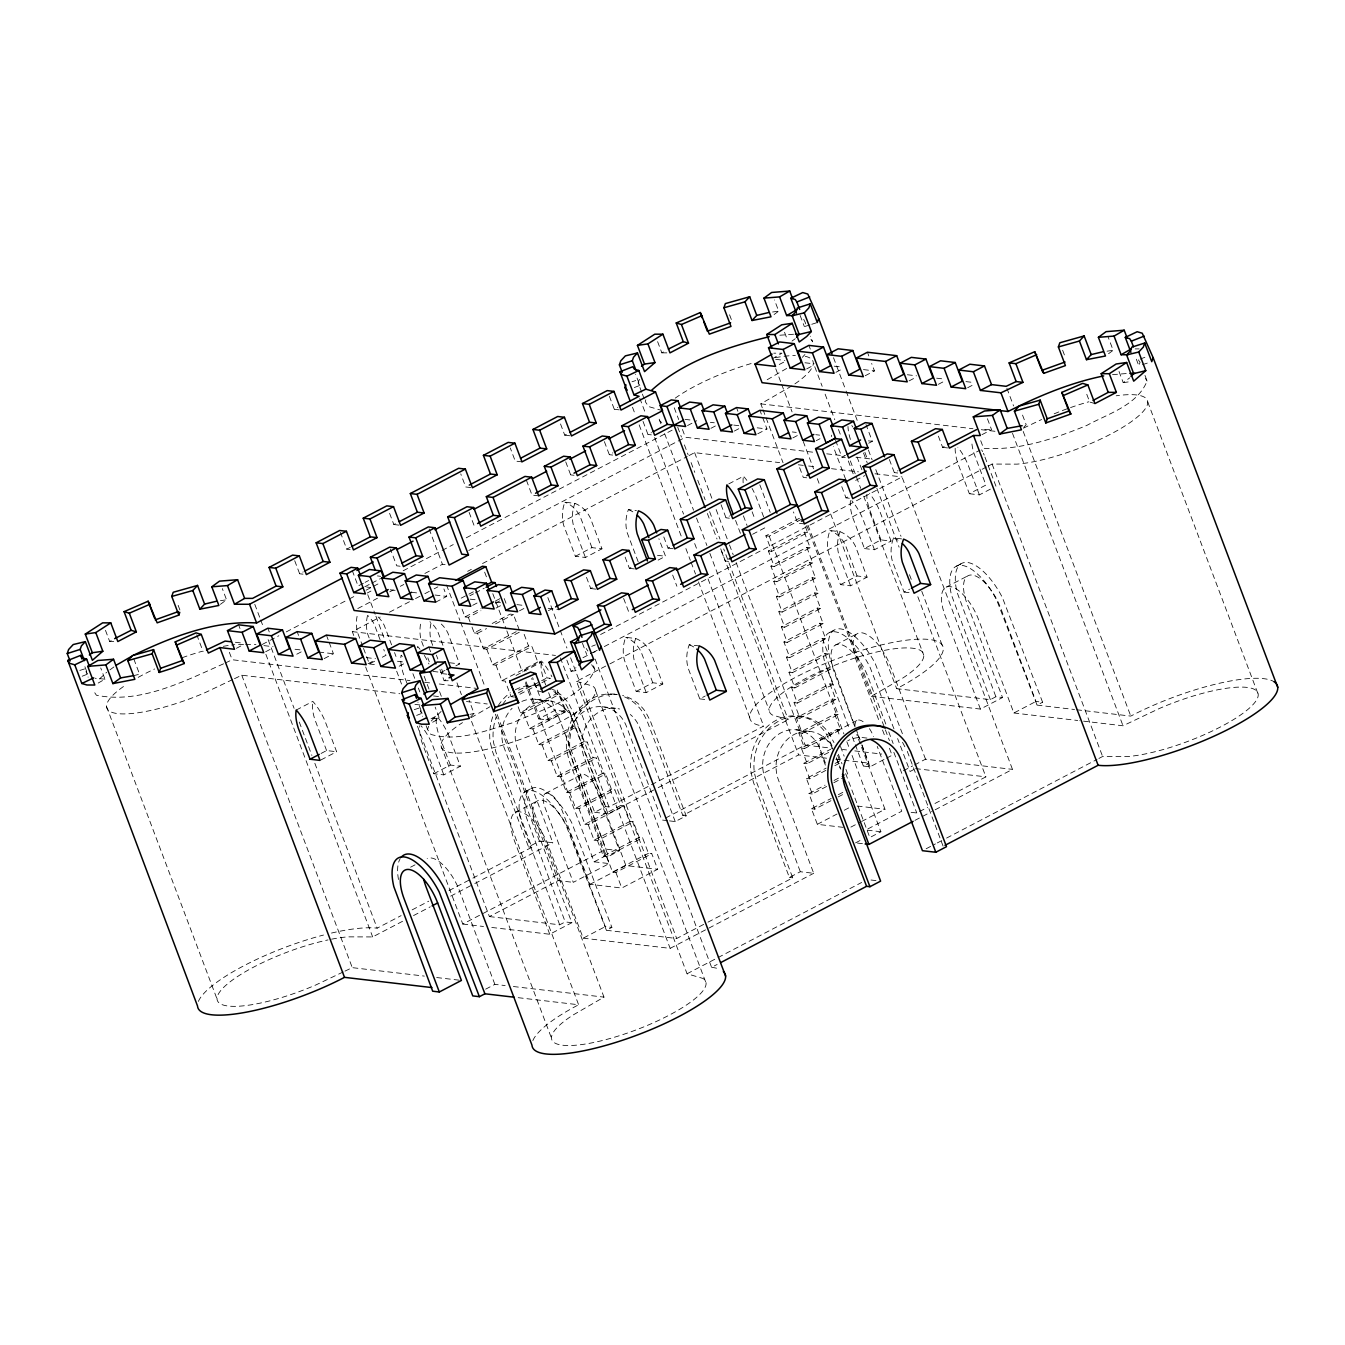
<?xml version="1.0" encoding="UTF-8"?>
<svg xmlns="http://www.w3.org/2000/svg" width="1345" height="1345" viewBox="0 0 1345 1345"><rect width="100%" height="100%" fill="white"/><g stroke="black" fill="none" stroke-linecap="round" stroke-linejoin="round"><path stroke-width="0.75" stroke-dasharray="5 3.75" d="M593.532 665.926L594.944 669.659C581.628 699.333 540.354 709.925 513 722.668C486.789 730.133 458.208 742.457 430.837 734.387L427.525 729.427L428.736 725.93M641.699 392.236L638.169 382.905L639.379 379.408L631.982 381.761M662.597 410.679L648.542 406.543L645.23 401.567L646.424 398.07M809.925 324.868L804.377 326.65L805.571 323.136L802.511 316.932M1144.965 375.389L1147.083 380.988C1137.5 405.316 1107.927 413.772 1086.743 425.457C1054.076 438.789 1019.375 450.743 983.582 448.288L980.051 438.958M99.446 678.956L106.642 672.298M431.257 720.987L441.093 711.471M802.292 357.366L804.949 354.508M470.498 717.204L474.045 713.388L469.102 700.325M1023.831 427.256L1026.185 424.717L1021.242 411.654M109.886 669.911L114.728 666.33M220.395 604.342L226.548 599.803L222.328 588.606M774.081 314.528L778.705 311.132L774.468 299.935M792.003 341.092L795.248 338.705M566.85 660.126L571.087 671.323L575.929 667.742M1108.549 353.718L1113.156 350.305L1108.23 337.242M1119.006 371.455L1123.226 382.652L1129.699 377.878M105.465 630.317L109.702 641.531L112.98 639.615M657.604 341.647L661.841 352.844L665.136 350.944M98.185 683.058L104.96 679.158L100.724 667.961M772.047 358.896L781.916 353.197L773.779 353.18M767.188 379.727L787.649 367.891M762.279 407.787L760.782 403.853L791.785 385.948A82.264 20.595 -20.7 0 0 802.091 355.786M439.916 669.507L444.153 680.704L447.431 678.805M432.653 722.248L439.411 718.331L435.175 707.134M471.103 717.642L490.034 706.697M806.765 525.542L871.291 696.29L902.276 678.384A82.264 20.595 -20.7 0 0 864.919 655.032A82.264 20.595 -20.7 0 0 772.265 714.968L788.22 719.676L723.694 548.928M497.196 714.514L603.989 997.133L573.004 1015.055A82.264 20.595 -20.7 0 0 610.361 1038.407A82.264 20.595 -20.7 0 0 703.015 978.471L687.06 973.763L576.551 681.327L608.091 664.833M294.706 560.714L299.649 573.777L303.264 571.877M340.386 532.351L346.741 549.147L350.356 547.264M389.596 513.336L393.833 524.533L397.447 522.633M560.529 423.961L564.749 435.175L568.296 433.325M609.352 396.203L614.295 409.267L617.826 407.417M236.384 648.324L243.798 644.44M779.259 364.495L784.824 361.586M363.369 583.276L358.089 586.016L351.751 569.221M365.117 582.351L368.631 580.519M565.724 461.823L570.667 474.886L574.18 473.053M604.376 441.614L609.319 454.677L612.832 452.845M643.028 421.405L647.971 434.469L651.484 432.636M364.781 586.807L370.043 584.049M371.808 583.142L380.585 578.535M262.157 644.49L278.852 635.765M286.283 631.881L347.498 599.887M349.364 598.912L356.778 595.028M366.059 590.186L371.623 587.277M373.473 586.302L379.038 583.394M403.164 570.784L440.252 551.383M442.118 550.424L453.248 544.591M466.227 537.815L672.147 430.148M367.286 592.994L370.968 591.06M687.53 425.558L696.727 420.75M265.654 651.753L273.052 647.87M806.681 368.883L814.095 365.016M357.787 608.545L377.441 598.256M389.747 591.834L393.261 590.001M400.289 586.319L403.803 584.487M424.869 573.458L442.438 564.278L445.783 564.665M468.8 550.492L685.395 437.259L813.036 452.206M710.933 428.298L716.465 425.423M296.757 654.208L302.322 651.299M835.934 372.313L841.499 369.404M734.353 431.039L739.868 428.164M353.769 635.546L352.289 631.629L380.198 617.036M389.495 612.177L413.688 599.534M415.538 598.559L422.986 594.658M424.852 593.683L432.283 589.799M434.149 588.824L437.865 586.874M467.64 571.322L471.355 569.372M482.519 563.538L687.177 456.543M689.043 455.568L694.625 452.643L779.646 462.613M324.179 658.596L333.442 653.754L329.206 642.557M865.205 375.743L874.469 370.901L871.644 363.436M435.679 602.173L446.725 596.407L443.9 588.942M757.773 433.779L766.969 428.971L759.908 410.309M461.15 598.172L473.726 591.598M469.893 595.751L473.474 593.868M475.273 592.926L484.234 588.236M472.633 605.334L478.164 602.442M792.877 437.898L798.409 435.007M368.076 663.741L375.49 659.874M909.102 380.887L916.517 377.003M363.52 648.424L369.404 663.976L374.919 661.084M382.283 657.234L385.965 655.318L383.762 649.484M575.374 556.292L591.934 547.634L601.972 548.81L590.22 517.691A33.238 28.968 -83.3 0 0 574.87 503.366L564.85 502.189A33.238 28.968 -83.3 0 0 563.622 525.172L575.374 556.292L585.411 557.469L601.972 548.81M462.058 609.15L465 616.935L481.14 608.495M495.498 600.98L500.878 598.172M465 616.935L468.346 617.321L480.905 610.764M495.263 603.249L502.442 599.5M296.236 710.042L312.813 701.384A33.238 14.005 62.4 0 1 324.868 720.634L336.637 751.737L320.06 760.396M728.755 483.914L743.482 476.214A33.238 14.005 62.4 0 1 746.879 480.4M496.053 608.074L501.567 605.183M816.297 440.639L819.979 438.722M399.196 666.212L404.744 663.304M938.373 384.317L945.787 380.433M472.011 627.039L474.213 632.873L481.392 629.124M492.169 623.492L510.108 614.11L513.454 614.514L519.338 630.065L483.443 648.828L477.559 633.276L474.213 632.873M519.456 610.815L524.987 607.923M477.559 633.276L486.537 628.586M495.515 623.895L513.454 614.514M967.627 387.747L975.041 383.863M548.39 610.68L552.072 608.747M586.487 577.341L590.724 588.538L594.238 586.706M625.139 557.133L629.376 568.33L632.89 566.497M663.791 536.924L668.028 548.121L671.542 546.289M721.071 504.745L725.997 517.808L729.511 515.976M835.598 440.387L841.953 457.199L845.467 455.35M868.635 443.245L872.317 441.311L865.978 424.516M444.943 670.382L439.378 673.29L446.691 674.148M483.443 648.828L486.789 649.215L522.667 630.452M455.871 665.859L459.553 663.926L447.801 632.822A33.238 28.968 -83.3 0 0 441.295 624.046M658.159 560.092L665.523 556.242L658.899 538.757M321.068 753.452L326.6 750.56L336.637 751.737M486.789 649.215L492.657 664.766L528.551 646.004L531.897 646.407L537.781 661.959L541.127 662.345L546.995 677.897L550.34 678.3L541.362 682.991M492.657 664.766L496.002 665.17L531.897 646.407M752.578 534.268L767.306 526.567M855.655 480.384L864.852 475.575M805.42 526.769L807.622 532.603L771.744 551.366L765.86 535.814L801.754 517.052M765.86 535.814L769.205 536.201L803.301 518.38M841.768 486.655L845.988 497.869L849.704 495.918M889.364 459.536L894.307 472.599L898.023 470.666M938.39 436.15L942.61 447.347L946.191 445.481M496.002 665.17L501.887 680.721L537.781 661.959M431.039 718.751L436.553 715.876A33.238 14.005 62.4 0 1 448.625 735.127L460.377 766.23L443.816 774.888L433.779 773.728L422.027 742.608A33.238 14.005 62.4 0 1 419.791 725.712M524.701 670.852A33.238 14.005 62.4 0 1 524.903 669.692L541.463 661.017A33.238 14.005 62.4 0 1 550.071 673.273M515.992 675.476L541.127 662.345M981.951 434.687L991.551 429.66L987.331 418.463M600.576 634.521L901.991 476.937L1012.482 769.374L931.497 811.707M804.293 532.216L810.161 547.768L774.266 566.531L768.399 550.979L804.293 532.216L807.622 532.603M582.923 657.755L591.85 653.082M593.633 652.157L597.197 650.291M604.342 646.558L980.001 450.155M501.887 680.721L505.232 681.108L511.1 696.66L516.497 693.852M518.279 692.91L539.816 681.663M541.615 680.721L546.995 677.897M519.842 694.239L539.58 683.916M806.815 547.381L812.699 562.933L776.805 581.696L770.92 566.144L806.815 547.381L810.161 547.768M609.941 663.875L986.541 466.967M988.39 466.009L992.106 464.059L1016.938 464.143A82.264 20.595 -20.7 0 0 1129.615 422.868A82.264 20.595 -20.7 0 0 1116.199 395.8M518.128 706.781L520.33 712.615L556.225 693.852L559.57 694.239L565.438 709.79L568.784 710.194L608.058 813.876L656.343 788.624M809.69 562.58L815.558 578.131L779.68 596.894L773.795 581.343L809.69 562.58L812.699 562.933M520.33 712.615L523.676 713.001L559.57 694.239M433.779 773.728L450.34 765.053L460.377 766.23M525.525 682.604A33.238 14.005 62.4 0 0 526.937 687.766L538.689 718.869L555.25 710.21L565.287 711.387L557.2 690.002M850.46 500.542A33.238 14.005 62.4 0 0 852.696 517.438L864.465 548.558L881.025 539.9L891.062 541.077L879.294 509.957A33.238 14.005 62.4 0 0 869.509 493.43M955.169 448.272A33.238 14.005 62.4 0 0 957.606 462.596L969.358 493.716L985.935 485.041L974.167 453.938A33.238 14.005 62.4 0 1 971.729 440.992M812.212 577.745L818.096 593.296L782.202 612.059L776.334 596.507L812.212 577.745L815.558 578.131M523.676 713.001L529.56 728.553L565.438 709.79M538.689 718.869L548.726 720.046L565.287 711.387M864.465 548.558L874.485 549.735L891.062 541.077M969.358 493.716L979.395 494.876L990.441 489.109M529.56 728.553L532.889 728.956L568.784 710.194M814.751 592.91L820.635 608.461L784.74 627.224L778.856 611.672L814.751 592.91L818.096 593.296M636.219 691.431L652.779 682.772L662.816 683.949L651.064 652.829A33.238 28.968 -83.3 0 0 635.731 638.505L625.694 637.328A33.238 28.968 -83.3 0 0 624.467 660.311L636.219 691.431L646.256 692.608L662.816 683.949M840.507 584.621L857.068 575.963L867.105 577.139L855.353 546.02A33.238 28.968 -83.3 0 0 840.02 531.695L829.983 530.518A33.238 28.968 -83.3 0 0 828.755 553.501L840.507 584.621L850.544 585.798L867.105 577.139M532.889 728.956L538.773 744.508L574.668 725.745L578.014 726.132L583.881 741.683L587.227 742.087L593.111 757.638L596.457 758.025L602.325 773.577L605.67 773.98L611.555 789.532L614.9 789.918L620.768 805.47L624.114 805.874L629.998 821.425L633.344 821.812L639.228 837.363L642.557 837.767L648.441 853.318L651.787 853.705L657.671 869.273L621.777 888.036L590.001 884.304L561.79 809.64A17.182 7.229 62.4 0 0 547.549 793.113A17.182 7.229 62.4 0 0 545.061 807.689L573.273 882.354L609.167 863.591L580.956 788.927A17.182 7.229 62.4 0 1 583.444 774.35A17.182 7.229 62.4 0 1 597.684 790.877L625.896 865.541L657.671 869.273M538.773 744.508L542.119 744.895L578.014 726.132M817.289 608.074L823.157 623.626L787.279 642.389L781.395 626.837L817.289 608.074L820.635 608.461M542.119 744.895L548.003 760.446L583.881 741.683M548.003 760.446L551.349 760.85L587.227 742.087M819.811 623.239L825.695 638.791L789.801 657.554L783.933 642.002L819.811 623.239L823.157 623.626M699.265 645.936L689.228 644.759A33.238 28.968 -83.3 0 0 688.001 667.759L699.77 698.879L705.284 695.987M901.553 538.891L893.534 537.95A33.238 28.968 -83.3 0 0 892.307 560.949L904.059 592.069L909.573 589.177M525.76 791.331L531.275 788.439M829.445 632.553L834.959 629.679M956.429 566.161L961.961 563.269M551.349 760.85L557.217 776.401L593.111 757.638M822.35 638.404L828.234 653.956L792.339 672.719L786.455 657.167L822.35 638.404L825.695 638.791M557.217 776.401L560.562 776.788L596.457 758.025M545.582 793.382L581.477 774.619M410.612 867.172L416.143 864.28M515.522 812.313L537.613 800.779M835.766 644.894L857.858 633.344M946.191 587.16L968.282 575.61M824.888 653.569L830.756 669.121L794.878 687.883L788.994 672.332L824.888 653.569L828.234 653.956M560.562 776.788L566.447 792.339L602.325 773.577M566.447 792.339L569.792 792.743L605.67 773.98M827.41 668.734L833.295 684.286L797.4 703.048L791.533 687.497L827.41 668.734L830.756 669.121M569.792 792.743L575.66 808.295L611.555 789.532M575.66 808.295L579.006 808.681L614.9 789.918M829.949 683.882L835.833 699.45L799.939 718.213L794.054 702.645L829.949 683.882L833.295 684.286M492.741 716.851A48.218 42.014 -83.3 0 0 490.101 741.667L492.623 751.939L528.518 846.896L539.463 841.163L552.829 842.743L517.573 749.4A34.348 29.943 -83.3 0 1 533.427 703.855A34.348 29.943 -83.3 0 1 572.785 720.533M521.86 701.417A34.348 29.943 -83.3 0 1 559.402 718.97L594.675 812.296L605.62 806.58L608.966 806.966L763.657 726.098A103.061 25.807 -20.7 0 1 796.324 676.922A103.061 25.807 -20.7 0 1 929.311 639.497A103.061 25.807 -20.7 0 1 896.661 688.674L990.357 699.652L995.872 696.76L1002.513 697.534L967.24 604.208A34.348 14.476 62.4 0 1 972.216 575.055A34.348 14.476 62.4 0 1 1000.697 608.125L1035.953 701.451L1042.594 702.224L1002.361 597.516A48.218 20.309 62.4 0 0 967.475 562.496A48.218 20.309 62.4 0 0 957.035 592.203L995.872 696.76M331.475 933.06A103.061 25.807 -20.7 0 1 377.155 928.168L401.096 915.642M412.142 909.876L428.719 901.2M448.978 890.609L471.086 879.058M472.919 878.1L531.847 847.283L495.969 752.326L493.447 742.07A48.218 42.014 -83.3 0 1 496.086 717.255M579.006 808.681L584.89 824.25L620.768 805.47M331.576 939.18A82.264 20.595 -20.7 0 1 347.834 936.86L372.666 936.927L404.24 920.417M413.537 915.575L430.249 906.833M450.676 896.14L472.969 884.489M474.819 883.53L552.829 842.743M658.209 787.649L788.22 719.676M584.89 824.25L588.236 824.636L624.114 805.874M832.32 699.03L838.187 714.582L802.309 733.344L796.425 717.793L832.32 699.03L835.833 699.45M834.69 714.178L840.558 729.73L804.68 748.492L798.795 732.941L834.69 714.178L838.187 714.582M588.236 824.636L594.103 840.188L629.998 821.425M594.103 840.188L597.449 840.575L633.344 821.812M365.638 666.952L462.798 924.065L606.074 849.149L619.457 850.712L584.184 757.386A34.684 30.246 -83.3 0 1 589.093 721.071A34.684 30.246 -83.3 0 1 619.625 709.017M665.556 818.046L805.117 745.08L832.034 748.24M828.739 752.393L807.202 763.657L801.334 748.106L837.212 729.343L840.558 729.73M821.425 739.077L857.303 720.315M597.449 840.575L603.333 856.143L639.228 837.363M417.438 726.165L489.395 916.584L558.225 880.588L573.273 882.354M526.08 681.747L594.12 861.826L605.166 856.042L608.512 856.446L619.457 850.712M624.568 696.895A48.554 42.317 -83.3 0 1 642.12 711.337L646.945 720.5L682.823 815.44L798.594 754.915L827.528 758.311M603.333 856.143L606.679 856.53L642.557 837.767M669.491 820.887L675.224 821.56L686.169 815.843L650.291 720.886L645.466 711.724A48.554 42.317 -83.3 0 0 622.634 695.5M825.88 770.382L809.74 778.822L803.856 763.271L830.773 749.199M606.679 856.53L612.547 872.081L648.441 853.318M590.001 884.304L625.896 865.541M612.547 872.081L615.892 872.468L651.787 853.705M826.62 786.472L812.279 793.987L806.395 778.436L826.133 768.113M835.111 763.422L842.289 759.673M834.858 765.692L842.037 761.942M830.958 800.712L814.801 809.152L808.933 793.6L825.073 785.144M834.051 780.453L844.811 774.838M489.395 916.584L559.688 924.805L565.203 921.93L571.844 922.704L536.571 829.377A34.348 14.476 62.4 0 1 541.531 800.225A34.348 14.476 62.4 0 1 570.011 833.295L605.284 926.621L611.908 927.394L571.692 822.686A48.218 20.309 62.4 0 0 536.789 787.666A48.218 20.309 62.4 0 0 526.349 817.373L565.203 921.93M855.302 744.726L863.355 766.045L868.887 763.153L860.834 741.835M833.799 782.723L844.576 777.091M491.782 927.462L549.752 934.254L571.844 922.704M863.355 766.045L869.996 766.818L884.724 759.118M886.557 758.16L892.088 755.268L888.406 745.55M871.291 696.29L980.421 709.084L1002.513 697.534M843.147 827.343L817.34 824.317L811.455 808.749L831.193 798.442M838.372 794.676L847.35 789.986M838.137 796.946L843.517 794.138M485.646 989.163L494.859 984.355L505.148 985.566M549.752 934.254L514.479 840.911A34.348 14.476 62.4 0 1 519.456 811.758A34.348 14.476 62.4 0 1 547.936 844.828L583.192 938.171L605.284 926.621M903.437 770.735L912.65 765.927M914.482 764.969L925.528 759.185L1012.482 769.374M980.421 709.084L945.165 615.758A34.348 14.476 62.4 0 1 950.125 586.605A34.348 14.476 62.4 0 1 978.605 619.675L1013.878 713.001L1035.953 701.451M559.688 924.805L520.834 820.265A48.218 20.309 62.4 0 1 531.275 790.557A48.218 20.309 62.4 0 1 566.178 825.578L606.393 930.286L611.908 927.394M913.759 769.592L910.077 771.509L897.619 738.573M990.357 699.652L951.503 595.095A48.218 20.309 62.4 0 1 961.944 565.388A48.218 20.309 62.4 0 1 996.847 600.408L1037.062 705.116L1042.594 702.224M817.34 824.317L837.078 813.994M844.256 810.245L849.636 807.42M850.897 827.091L859.875 822.4M861.674 821.459L884.993 809.27L856.782 734.605M832.084 746.055L825.83 733.092A48.218 42.014 -83.3 0 0 776.183 720.298A48.218 42.014 -83.3 0 0 750.981 772.232L753.503 782.504L789.38 877.461L800.325 871.728L813.708 873.292L778.452 779.966A34.348 29.943 -83.3 0 1 794.29 734.42A34.348 29.943 -83.3 0 1 833.665 751.098M855.554 842.861L861.019 840.003M606.393 930.286L676.686 938.507L706.159 923.107M707.991 922.149L792.726 877.848L756.848 782.891L754.326 772.618A48.218 42.014 -83.3 0 1 779.528 720.701A48.218 42.014 -83.3 0 1 829.176 733.496L833.967 742.574M852.041 755.419L880.891 831.748L869.845 837.532L845.669 773.577M911.137 812.33L916.769 812.985L927.68 807.286M934.96 803.486L985.885 776.855L916.903 594.305M583.192 938.171L670.146 948.36L813.708 873.292M914.936 820.366L929.664 812.683M687.06 973.763L861.657 882.471M926.15 848.762L935.447 843.903M937.297 842.928L944.728 839.045M946.594 838.069L1097.032 759.421M1098.899 758.445L1102.614 756.495L1127.446 756.579A82.264 20.595 -20.7 0 0 1256.011 700.846A82.264 20.595 -20.7 0 0 1159.373 708.496L1123.008 725.779L1079.766 720.718M595.163 659.168L711.606 967.341L717.154 964.449M223.589 663.808C184.315 681.108 140.3 704.225 96.386 695.214L93.074 690.237M225.304 663.001L232.164 659.739L409.99 680.57M232.685 679.544L205.398 692.507A82.264 20.595 -20.7 0 1 118.377 713.674A82.264 20.595 -20.7 0 1 126.329 684.571M234.501 678.67L241.764 675.207L399.868 693.734M1023.41 428.164L1041.602 419.522M343.177 971.981L315.907 984.943A82.264 20.595 -20.7 0 1 217.302 996.662A82.264 20.595 -20.7 0 1 327.995 939.92M344.992 971.107L352.272 967.643L424.347 976.1M634.319 387.562L639.833 385.393L635.597 374.196M82.18 676.232L87.677 674.064L84.147 664.733M1140.224 359.115L1145.721 356.946M416.631 715.405L422.128 713.237L417.908 702.04M591.733 646.34L595.415 644.894M811.758 324.279L817.306 322.514M79.843 670.432L85.374 668.667M1142.527 364.646L1148.058 362.864M414.294 709.622L419.825 707.84M590.371 653.317L597.768 650.946M133.474 675.678L139.577 674.215L133.239 657.419M469.96 714.363L474.045 713.388M772.585 312.006L778.705 311.132M779.831 335.224L793.701 334.233M1107.053 351.179L1113.156 350.305M1112.517 374.65L1128.152 373.406M1123.226 382.652L1130.22 381.661M220.446 600.677L226.548 599.803M571.087 671.323L578.064 670.331M1135.197 348.893L1139.148 348.893M661.841 352.844L669.978 352.878M984.725 429.643L991.551 429.66M109.702 641.531L113.753 641.531M243.546 644.44L237.325 644.423A82.264 20.595 -20.7 0 0 231.609 645.028M245.614 644.457L255.953 644.474M104.96 679.158L95.192 678.267M444.153 680.704L448.221 680.721M432.569 718.314L439.411 718.331M775.695 359.334L784.841 360.393M804.966 362.763L814.112 363.822M834.236 366.176L841.55 367.034M863.49 369.606L874.469 370.901M907.387 374.751L916.533 375.827M936.658 378.18L943.971 379.038M965.929 381.61L973.242 382.468M760.782 403.853L972.973 428.719M981.295 429.694L995.855 431.392M942.61 447.347L949.351 448.137M614.295 409.267L621.02 410.057M685.025 419.371L690.876 420.06M710.395 422.347L714.296 422.801M733.798 425.087L741.599 426.012M757.218 427.828L766.969 428.971M792.323 431.947L796.24 432.401M815.742 434.687L819.643 435.141M868.416 440.857L872.317 441.311M826.704 453.82L844.256 455.871M855.958 457.233L871.577 459.065M647.971 434.469L651.316 434.855M841.953 457.199L845.299 457.586M894.307 472.599L897.67 473.003M564.749 435.175L571.49 435.965M798.308 464.798L806.596 465.757M808.664 466.009L816.97 466.984M831.479 468.682L858.429 471.843M875.023 473.776L901.991 476.937M609.319 454.677L612.664 455.064M806.647 477.794L803.301 477.408L798.358 464.328M845.988 497.869L849.351 498.255M521.961 461.856L515.219 461.066L510.293 448.003M570.667 474.886L574.012 475.273M804.411 523.911L797.686 523.121L793.449 511.924M470.75 487.546L465.689 486.957L460.763 473.894M538.706 495.868L532.015 495.094L525.676 478.299M725.997 517.808L729.343 518.212M638.186 561.79L627.157 532.62A33.238 28.968 -83.3 0 1 628.384 509.62L636.42 510.562M768.399 550.979L771.744 551.366M668.028 548.121L674.719 548.911M770.92 566.144L774.266 566.531M728.57 561.403L725.207 561.016L720.97 549.802M393.833 524.533L398.877 525.122M657.486 555.317L665.523 556.242M904.059 592.069L912.078 593.01M773.795 581.343L776.805 581.696M629.376 568.33L634.386 568.918M776.334 596.507L779.68 596.894M346.741 549.147L350.103 549.55M400.087 566.211L396.741 565.825L390.386 549.012M590.724 588.538L595.734 589.127M778.856 611.672L782.202 612.059M377.424 575.912L380.753 576.316M781.395 626.837L784.74 627.224M299.649 573.777L303.012 574.164M366.731 587.042L370.632 587.496M390.151 589.783L396.002 590.472M411.604 592.288L417.454 592.977M435.023 595.028L446.725 596.407M470.128 599.147L475.979 599.836M495.498 602.123L501.349 602.812M516.951 604.628L522.818 605.317M548.172 608.293L558.763 609.537M783.933 642.002L787.279 642.389M786.455 657.167L789.801 657.554M788.994 672.332L792.339 672.719M1037.062 705.116L1074.554 709.504M1076.639 709.756L1130.775 716.095A103.061 25.807 -20.7 0 1 1273.917 681.663M352.289 631.629L555.502 655.435M1013.878 713.001L1077.698 720.483M791.533 687.497L794.878 687.883M794.054 702.645L797.4 703.048M449.516 662.749L459.553 663.926M235.375 642.271L241.545 642.994M263.939 645.617L273.085 646.693M295.026 649.265L300.523 649.904M318.815 652.039L333.442 653.754M366.361 657.621L375.507 658.68M397.464 661.252L402.945 661.908M699.77 698.879L705.789 699.585M369.404 663.976L377.424 664.918M432.955 671.424L442.976 672.601L440.773 666.767M613.841 694.138L617.187 694.524A48.554 42.317 -83.3 0 0 570.078 751.132L572.634 761.489L608.512 856.446M797.753 716.028L801.099 716.414M796.425 717.793L799.939 718.213M424.633 682.285L431.947 683.142M439.26 684L476.029 688.304M602.341 706.747L615.724 708.311M535.428 699.249L548.794 700.812M796.29 729.814L809.673 731.377M867.004 738.086L863.187 737.648A34.348 29.943 -83.3 0 0 847.804 740.692M511.1 696.66L514.446 697.063M798.795 732.941L802.309 733.344M433.51 695.953L441.547 696.895L438.604 689.111M466.446 701.535L487.243 703.973M842.39 749.451L846.526 749.938M854.815 750.897L881.732 754.057M801.334 748.106L804.68 748.492M414.949 704.376L424.97 705.553M835.8 759.286L842.004 760.009M844.072 760.244L868.887 763.153M915.592 768.617L985.885 776.855M803.856 763.271L807.202 763.657M806.395 778.436L809.74 778.822M808.933 793.6L812.279 793.987M857.202 806.008L884.993 809.27M811.455 808.749L814.801 809.152M880.891 831.748L865.827 830L901.722 811.237L877.226 746.391M682.823 815.44L686.169 815.843M667.574 820.669L661.841 819.996L626.568 726.67A34.684 30.246 -83.3 0 0 586.823 709.824A34.684 30.246 -83.3 0 0 570.801 755.823L606.074 849.149M594.675 812.296L608.058 813.876M857.454 843.08L865.104 843.987M871.039 880.017L876.789 880.689M528.518 846.896L531.847 847.283M789.38 877.461L792.726 877.848M594.12 861.826L609.167 863.591M462.798 924.065L483.494 926.486M436.688 977.546L461.402 980.438M513.386 986.524L603.989 997.133M518.228 997.687L578.619 1004.765L471.069 720.147M1094.931 403.584L1089.702 402.037L1085.465 390.84M576.551 681.327L592.523 686.034A82.264 20.595 -20.7 0 1 499.852 745.971A82.264 20.595 -20.7 0 1 462.495 722.618M542.775 692.255L537.546 690.708L532.62 677.645M1138.374 359.838L1140.039 362.326L1138.828 365.823L1135.314 356.492M1145.436 378.5L1147.083 380.988M810.985 339.327L812.632 341.815L810.514 336.2M638.169 382.905L639.833 385.393M586.235 648.509L587.883 650.997M591.632 664.699L594.944 669.659M422.128 713.237L420.481 710.765L422.599 716.364M87.677 674.064L86.03 671.575L88.148 677.174M902.529 742.322L906.328 749.568M1147.722 401.936L1258.214 694.373M1062.634 350.238L1064.736 355.837M1006.901 388.285L1013.575 405.955M1023.226 431.476L1130.775 716.095M1012.499 433.342L1123.008 725.779M992.106 464.059L1102.614 756.495M984.943 457.065L995.956 486.217M979.395 494.876L967.643 463.773A33.238 14.005 62.4 0 0 957.859 447.246M867.424 352.239L868.836 355.971M833.513 357.72L845.383 389.125M846.123 391.092L857.992 422.498M868.382 449.97L872.098 459.788M875.797 469.607L901.015 536.352M921.779 591.312L943.299 648.223M864.869 452.29L867.811 460.057M863.507 452.979L867.206 462.798M876.856 488.319L899.099 547.196M909.489 574.685L911.708 580.569M857.034 456.947L862.179 470.548M800.14 315.436L804.377 326.65M808.883 345.379L810.295 349.112M881.025 539.9L869.273 508.78A33.238 14.005 62.4 0 1 866.819 494.456M814.751 366.697L822.165 386.318M825.124 394.169L834.774 419.69M838.473 429.492L841.449 437.344M850.343 460.898L860.733 488.37M863.692 496.221L923.763 655.2M848.308 460.948L853.453 474.55M874.485 549.735L862.733 518.615A33.238 14.005 62.4 0 0 851.822 500.693M845.618 479.207L833.866 448.104A33.238 14.005 62.4 0 1 833.328 446.355M784.538 332.265L787.363 339.747M857.068 575.963L845.316 544.843A33.238 28.968 -83.3 0 0 829.983 530.518M925.528 759.185L890.255 665.859A34.348 14.476 62.4 0 0 861.775 632.789A34.348 14.476 62.4 0 0 856.815 661.942L879.596 722.215M775.746 368.715L780.941 382.451M781.68 384.418L792.07 411.906M803.2 441.345L813.574 468.817M817.289 478.635L820.248 486.486M830.638 513.975L896.661 688.674M850.544 585.798L838.792 554.678A33.238 28.968 -83.3 0 1 840.02 531.695M902.411 733.748L875.376 663.909A48.218 20.309 62.4 0 0 840.474 628.888A48.218 20.309 62.4 0 0 830.033 658.596L854.966 726.334M907.287 751.367L943.148 846.291M893.971 728.872L869.845 666.801A48.218 20.309 62.4 0 0 834.959 631.78A48.218 20.309 62.4 0 0 824.519 661.488L848.712 727.275M885.8 724.064L868.181 677.409A34.348 14.476 62.4 0 0 839.7 644.339A34.348 14.476 62.4 0 0 834.724 673.492L854.563 725.981M888.742 731.848L893.147 743.516M729.578 314.797L731.697 320.396M808.059 525.273L889.415 740.574M893.853 752.309L916.769 812.985M763.018 409.754L783.042 462.747M882.522 729.999L885.464 737.766M736.505 407.569L737.917 411.301M855.706 728.267L860.094 739.901M857.505 733.765L861.187 743.482M861.91 745.433L869.996 766.818M759.824 484.839L770.214 512.344M852.377 736.976L854.579 742.793M763.641 516.85L755.554 495.464A33.238 14.005 62.4 0 0 752.09 488.454M769.205 536.201L843.903 733.899M846.862 741.717L849.082 747.601M837.212 729.343L840.154 737.11M752.124 511.789L755.066 519.573M840.49 746.441L844.156 756.176M845.955 769.39L848.157 775.224M838.355 754.209L842.02 763.893M837.616 755.335L840.591 763.187M836.472 757.689L840.86 769.306M836.607 758.883L840.272 768.6M743.398 515.791L747.063 525.508M735.564 520.448L740.708 534.066M825.426 763.136L820.282 749.535A34.348 29.943 -83.3 0 0 780.924 732.857A34.348 29.943 -83.3 0 0 765.07 778.402L800.325 871.728M825.359 765.154L820.904 753.368A17.182 7.229 62.4 0 1 820.635 739.599A17.182 7.229 62.4 0 1 831.008 744.037M694.625 452.643L712.413 499.752M716.128 509.57L728.738 542.926M729.478 544.893L733.193 554.712M736.152 562.563L805.117 745.08M674.249 407.787L678.704 419.573M682.419 429.408L685.395 437.259M677.729 427.239L681.427 437.058M684.403 444.892L688.102 454.711M691.078 462.562L694.777 472.381M697.752 480.232L705.167 499.852M709.605 511.638L719.995 539.11M707.369 513.487L717.003 538.992M720.718 548.81L798.594 754.915M660.933 423.826L658.697 417.942A82.264 20.595 -20.7 0 0 661.757 422.532M664.632 433.645L693.566 510.192M696.525 518.044L706.915 545.515M709.874 553.367L769.205 710.379M642.406 394.102L645.23 401.567M639.8 398.288L645.734 413.991M654.628 437.545L683.563 514.093M694.676 543.548L696.912 549.433M708.042 578.871L763.657 726.098M632.486 407.216L635.445 415.067M639.161 424.885L682.184 538.723M685.883 548.541L690.338 560.327M691.078 562.277L695.533 574.063M698.492 581.914L749.669 717.356M672.668 575.072L676.905 586.269M623.643 598.458L628.586 611.521M652.779 682.772L641.027 651.653A33.238 28.968 -83.3 0 0 625.694 637.328M591.934 547.634L580.183 516.514A33.238 28.968 -83.3 0 0 564.85 502.189M646.256 692.608L634.487 661.488A33.238 28.968 -83.3 0 1 635.731 638.505M585.411 557.469L573.642 526.349A33.238 28.968 -83.3 0 1 574.87 503.366M675.224 821.56L639.951 728.233A34.684 30.246 -83.3 0 0 630.284 714.481M582.452 643.297L586.689 654.494M595.566 690.624L706.075 983.061M547.835 597.55L559.486 628.384M560.226 630.334L566.917 648.004M570.616 657.823L676.686 938.507M560.394 657.873L670.146 948.36M608.966 806.966L573.088 712.009L568.296 702.931A48.218 42.014 -83.3 0 0 550.878 688.606M605.62 806.58L569.742 711.623L564.95 702.544A48.218 42.014 -83.3 0 0 549.214 688.976M554.745 689.968L556.225 693.852M545.7 684.941L543.498 679.107A33.238 14.005 62.4 0 1 541.463 661.017M548.642 692.709L555.25 710.21M615.892 872.468L621.777 888.036M524.146 634.336L528.551 646.004M605.166 856.042L569.288 761.085L566.733 750.745A48.554 42.317 -83.3 0 1 617.489 694.692M504.224 598.559L506.426 604.393M548.726 720.046L536.974 688.943A33.238 14.005 62.4 0 0 531.51 678.586M469.102 512.344L474.045 525.407M484.654 572.146L487.613 579.981M492.791 593.683L506.107 628.905M506.846 630.872L522.381 671.962M468.346 617.321L471.271 625.106M429.089 528.904L442.438 564.278M446.557 585.041L459.855 620.264M460.595 622.231L485.007 686.824M495.363 714.212L558.225 880.588M539.463 841.163L504.19 747.837A34.348 29.943 -83.3 0 1 512.092 708.277M442.908 645.264L437.764 631.646A33.238 28.968 -83.3 0 0 429.912 621.693M456.981 682.856L461.436 694.625M432.703 645.365L431.224 641.481A33.238 28.968 -83.3 0 1 431.257 622.197M436.368 655.099L437.848 658.983M428.82 647.096L430.921 652.695M423.406 646.138L421.187 640.304A33.238 28.968 -83.3 0 1 421.237 621.02M427.811 657.806L429.274 661.69M424.163 676.266L429.307 689.884M450.34 765.053L438.588 733.95A33.238 14.005 62.4 0 1 436.553 715.876M441.009 745.803L551.517 1038.239M414.697 678.334L413.218 674.45A33.238 14.005 62.4 0 0 412.427 672.668M418.362 688.052L419.825 691.935M426.13 725.695L427.525 729.427M443.816 774.888L432.064 743.785A33.238 14.005 62.4 0 0 421.136 725.863M406.862 682.991L403.181 673.273A33.238 14.005 62.4 0 1 401.146 655.183A33.238 14.005 62.4 0 1 402.306 656.511M391.597 644.827L384.25 625.375A33.238 28.968 -83.3 0 0 376.415 615.422M394.539 652.594L396.002 656.495M367.74 594.658L375.171 614.295M375.911 616.245L384.804 639.8M396.674 671.205L401.869 684.958M380.097 639.766L374.213 624.198A33.238 28.968 -83.3 0 0 367.706 615.422M369.152 637.933L367.689 634.033A33.238 28.968 -83.3 0 1 367.723 614.749M494.859 984.355L459.587 891.029A34.348 14.476 62.4 0 0 427.172 858.513M362.797 646.474L357.652 632.856A33.238 28.968 -83.3 0 1 357.686 613.572M326.381 635.092L328.499 640.691M297.127 631.662L298.54 635.395M326.6 750.56L314.848 719.457A33.238 14.005 62.4 0 1 312.813 701.384M267.857 628.233L269.269 631.965M254.777 604.292L259.972 618.028M260.711 619.995L263.67 627.846M268.126 639.615L294.084 708.311M299.279 722.063L311.889 755.436M314.848 763.287L377.155 928.168M265.873 654.309L372.666 936.927M238.586 624.803L239.998 628.535M241.764 675.207L352.272 967.643M229.339 652.275L232.164 659.739M196.757 634.739L203.095 651.535M178.145 605.334L180.247 610.933M106.558 706.613L217.049 999.049M532.855 1040.593A103.061 25.807 -20.7 0 1 578.619 1004.765M711.606 967.341A103.061 25.807 -20.7 0 1 719.071 969.022M1054.194 413.806A82.264 20.595 -20.7 0 1 1088.862 401.768M198.404 1001.42A103.061 25.807 -20.7 0 1 323.506 935.044M893.534 537.95A33.238 28.968 -83.3 0 1 899.637 541.262M398.473 879.512A48.218 20.309 62.4 0 1 400.272 858.53M981.665 449.835A33.238 14.005 62.4 0 1 982.573 451.584M983.414 453.332A33.238 14.005 62.4 0 1 984.204 455.114M854.966 726.956A17.182 7.229 62.4 0 1 864.247 722.601M869.458 728.654A17.182 7.229 62.4 0 1 873.51 736.572M850.427 439.445A33.238 14.005 62.4 0 1 847.989 426.5M831.496 436.604A33.238 14.005 62.4 0 1 831.429 435.158M851.788 425.558A33.238 14.005 62.4 0 1 852.898 427.071M138.199 677.359A82.264 20.595 -20.7 0 1 154.625 668.986M182.214 657.688A82.264 20.595 -20.7 0 1 202.271 651.266M223.253 646.34A82.264 20.595 -20.7 0 1 229.591 645.297M689.228 644.759A33.238 28.968 -83.3 0 1 693.885 647.096M502.61 704.427A48.218 42.014 -83.3 0 1 509.183 696.861M518.649 690.136A48.218 42.014 -83.3 0 1 540.236 685.849M498.138 705.721A48.218 42.014 -83.3 0 1 510.377 692.759M515.303 689.75A48.218 42.014 -83.3 0 1 536.89 685.462M675.224 398.137A82.264 20.595 -20.7 0 1 752.645 363.1M775.392 357.669A82.264 20.595 -20.7 0 1 795.383 355.483M550.996 674.988A33.238 14.005 62.4 0 1 551.887 676.737M524.903 669.692A33.238 14.005 62.4 0 1 526.046 671.02M628.384 509.62A33.238 28.968 -83.3 0 1 634.487 512.933M743.146 482.805A33.238 14.005 62.4 0 1 743.482 476.214M419.993 649.265A33.238 14.005 62.4 0 0 417.707 646.525A33.238 14.005 62.4 0 0 417.505 647.702M424.331 655.418A33.238 14.005 62.4 0 1 428.988 664.01"/><path stroke-width="1.5" d="M70.075 661.017L67.25 653.535L68.629 649.5L73.218 644.541L85.34 641.632L92.385 660.294L102.825 651.249L95.781 632.587L110.778 622.886L117.822 641.548L136.349 631.864L129.305 613.186L124.076 611.656L131.137 630.317L136.349 631.864M84.399 660.614L80.162 649.416L81.372 645.903L85.34 641.632M227.473 630.62L242.1 632.335L249.161 650.997L260.274 645.196L253.23 626.518L238.586 624.803L227.473 630.62L234.534 649.282L219.891 647.567L208.324 653.082L201.262 634.403L196.051 632.873L175.237 641.884L184.265 663.505L171.756 668.431L159.198 672.45L152.153 653.788L153.565 649.618L132.533 655.553L127.809 660.63L134.87 679.309L112.896 683.596L105.852 664.918L113.535 659.252L120.596 677.914L112.896 683.596M124.076 611.656L148.152 601.215L157.163 622.836L178.835 615.102L171.773 596.44L173.202 592.271L197.547 585.428L204.591 604.09L199.867 609.184L192.823 590.522L197.547 585.428M159.198 672.45L160.627 668.297L153.565 649.618M178.835 615.102L179.776 612.328M404.526 700.19L401.701 692.725L403.096 688.674L407.686 683.714L419.791 680.805L426.853 699.467L437.276 690.422L430.232 671.76L445.229 662.059L452.273 680.721L471.036 669.877L478.097 688.539L450.81 704.326M418.144 697.92L414.63 688.59L415.824 685.093L419.791 680.805M723.341 971.527A103.061 25.807 -20.7 0 1 640.321 1033.868A103.061 25.807 -20.7 0 1 531.981 1045.199L407.367 715.439L408.292 712.732M564.211 681.041L556.09 681.024L549.029 662.362L557.166 662.379L564.211 681.041L542.775 692.255L535.73 673.593L530.502 672.046L509.688 681.074L518.716 702.695L493.649 711.639L486.604 692.961L488.033 688.808L466.984 694.726L462.26 699.82L469.321 718.482L447.347 722.769L440.303 704.107L448.003 698.425L455.047 717.104L447.347 722.769M493.649 711.639L495.078 707.47L488.033 688.808M622.214 372.33L619.406 364.865L620.785 360.813L625.375 355.87L637.48 352.962L644.541 371.623L654.981 362.578L647.92 343.9L662.917 334.199L669.978 352.878L688.505 343.177L681.444 324.515L676.232 322.985L683.277 341.647L688.505 343.177M635.849 370.077L632.318 360.746L633.512 357.232L637.48 352.962M630.25 401.331L625.072 387.579L625.997 384.889M574.466 643.616L578.434 639.329L579.628 635.832L592.557 631.696L591.161 635.748L586.571 640.691L574.466 643.616L581.528 662.278L578.871 665.136M578.77 640.993L573.138 626.064L585.025 620.398L590.119 621.911L600.996 646.306L599.601 650.358L592.557 631.696M676.232 322.985L700.291 312.544L709.319 334.165L730.974 326.431L723.929 307.77L725.342 303.6L749.686 296.757L756.747 315.419L752.023 320.513L744.962 301.835L749.686 296.757M792.155 315.756L796.122 311.468L797.333 307.971L810.245 303.852L808.866 307.887L804.276 312.847L792.155 315.756L799.216 334.417L796.576 337.276M796.475 313.15L790.826 298.22L802.73 292.554L807.807 294.051L818.685 318.462L817.306 322.514L810.245 303.852M1116.367 392.37L1108.23 392.353L1101.185 373.691L1109.306 373.708L1116.367 392.37L1094.931 403.584L1087.87 384.922L1082.641 383.375L1061.844 392.387L1070.855 414.008L1045.805 422.952L1038.744 404.29L1040.173 400.121L1019.14 406.055L1014.416 411.15L1021.46 429.812L999.503 434.099L992.442 415.42L1000.142 409.754L1007.203 428.416L999.503 434.099M1065.055 362.024L1041.803 370.396L1043.77 373.338L1065.425 365.605L1058.38 346.943L1059.81 342.773L1084.137 335.931L1091.198 354.592L1086.474 359.687L1079.43 341.025L1084.137 335.931M1045.805 422.952L1047.234 418.799L1040.173 400.121M1126.622 354.929L1130.59 350.658L1131.784 347.161L1144.696 343.025L1143.317 347.077L1138.727 352.02L1126.622 354.929L1133.667 373.607L1131.027 376.449M1130.926 352.323L1125.277 337.393L1137.181 331.727L1142.258 333.224L1153.136 357.635L1151.757 361.687L1144.696 343.025M651.585 390.285C683.949 360.998 727.51 346.909 769.256 336.721M804.276 312.847L811.321 331.509L806.731 336.469L799.249 341.983L792.205 323.304L781.731 324.801L766.734 334.502L771.66 347.565M586.571 640.691L593.633 659.369L581.561 669.827L574.5 651.165L564.026 652.661L549.029 662.362M1138.727 352.02L1145.772 370.682L1133.7 381.156L1126.656 362.494L1116.182 363.991L1101.185 373.691M89.358 654.948L92.351 652.745L85.29 634.083L102.64 622.853L110.778 622.886M199.867 609.184L218.865 605.469L211.804 586.807L219.504 581.141L237.594 579.712L244.639 598.374L252.557 598.39L276.095 586.084L282.837 586.874L275.775 568.212L269.05 567.422L276.095 586.084M641.515 366.277L644.507 364.075L637.446 345.396L654.796 334.182L662.917 334.199M752.023 320.513L771.004 316.798L763.96 298.136L771.643 292.47L789.734 291.041L792.558 298.506M792.205 323.304L774.854 334.535L766.734 334.502M423.81 694.121L426.802 691.918L419.758 673.257L437.091 662.043L445.229 662.059M574.5 651.165L557.166 662.379M1086.474 359.687L1105.472 355.988L1098.411 337.309L1106.111 331.643L1124.201 330.214L1127.026 337.679M1126.656 362.494L1109.306 373.708M114.628 638.673L131.137 630.317M89.493 666.632L86.668 659.168L82.28 657.873L80.633 655.402L67.771 660.462L69.688 663.337L74.765 664.833L81.826 683.495L86.904 684.992L94.806 685.025L87.761 666.347L97.899 660.496L113.535 659.252M211.804 586.807L227.456 585.579L237.594 579.712M116.343 665.136L131.692 656.276M668.415 349.044L683.277 341.647M227.456 585.579L234.501 604.241L244.639 598.374M763.96 298.136L779.596 296.892L789.734 291.041M779.596 296.892L786.657 315.571L796.795 309.703M1103.707 375.911C1070.166 382.72 1038.424 396.069 1008.01 411.503L762.077 382.686L755.016 364.024L772.08 354.155M449.079 677.846L454.022 675.005L448.524 674.349M423.944 705.822L421.119 698.358L416.731 697.063L415.084 694.575L402.239 699.635L404.139 702.51L409.233 704.007L416.277 722.685L421.355 724.182L429.257 724.198L422.212 705.537L432.35 699.669L448.003 698.425M1098.411 337.309L1114.047 336.082L1124.201 330.214M556.09 681.024L540.892 689.128M1114.047 336.082L1121.108 354.744L1131.246 348.876M1108.23 392.353L1093.031 400.457M269.05 567.422L292.588 555.115L299.33 555.888L306.374 574.567L329.928 562.244L322.867 543.582L316.142 542.792L323.187 561.47L329.928 562.244M316.142 542.792L339.68 530.485L346.422 531.275L353.466 549.937L377.02 537.63L369.959 518.968L363.234 518.178L370.279 536.84L377.02 537.63M363.234 518.178L386.772 505.871L393.513 506.645L400.575 525.323L424.112 513L417.068 494.338L410.326 493.548L417.387 512.226L424.112 513M410.326 493.548L458.645 468.295L465.37 469.086L472.431 487.747L497.196 474.802L490.135 456.14L483.41 455.35L490.454 474.012L497.196 474.802M483.41 455.35L508.175 442.404L514.9 443.194L521.961 461.856L546.726 448.911L539.664 430.232L532.939 429.458L539.984 448.12L546.726 448.911M532.939 429.458L557.704 416.496L564.429 417.286L571.49 435.965L596.255 423.002L589.211 404.341L582.469 403.55L589.53 422.212L596.255 423.002M582.469 403.55L607.234 390.605L613.976 391.395L621.02 410.057L655.536 392.017L662.597 410.679L648.055 418.278M275.775 568.212L299.33 555.888M322.867 543.582L346.422 531.275M369.959 518.968L393.513 506.645M417.068 494.338L465.37 469.086M490.135 456.14L514.9 443.194M539.664 430.232L564.429 417.286M589.211 404.341L613.976 391.395M305.08 570.936L323.187 561.47M352.171 546.305L370.279 536.84M399.263 521.692L417.387 512.226M469.237 485.108L490.454 474.012M520.532 458.292L539.984 448.12M570.061 432.401L589.53 422.212M619.591 406.493L639.06 396.321L633.966 394.825L626.921 376.163L621.844 374.667L619.927 371.792L632.772 366.714L634.42 369.202L638.825 370.497L645.869 389.159L655.536 392.017M234.501 604.241L249.531 604.275L282.837 586.874M768.499 347.767L779.629 341.949L794.256 343.664L801.301 362.326L790.188 368.143L783.143 349.481L768.499 347.767L775.561 366.428L755.016 364.024M600.946 609.823L554.779 633.966L354.105 610.462L339.999 573.138L351.045 567.355L357.72 568.145L360.544 575.61M375.305 570.314L370.363 557.25L389.68 547.146L396.371 547.936L403.433 566.598L422.75 556.494L415.706 537.832L409.014 537.042L416.059 555.72L422.75 556.494M409.014 537.042L428.332 526.937L435.023 527.728L449.129 565.051L468.463 554.964L454.358 517.623L447.666 516.833L461.772 554.174L468.463 554.964M447.666 516.833L466.984 506.729L473.675 507.519L480.737 526.181L500.054 516.076L493.01 497.415L486.318 496.641L493.363 515.303L500.054 516.076M486.318 496.641L524.97 476.433L531.662 477.206L538.706 495.868L558.04 485.764L550.979 467.102L544.288 466.328L551.349 484.99L558.04 485.764M544.288 466.328L563.622 456.224L570.297 456.997L577.358 475.676L596.676 465.572L589.631 446.893L582.94 446.12L590.001 464.782L596.676 465.572M582.94 446.12L602.257 436.015L608.949 436.789L616.01 455.467L635.328 445.363L628.283 426.684L621.592 425.911L628.636 444.573L635.328 445.363M621.592 425.911L640.909 415.807L647.601 416.58L654.662 435.259L683.193 420.346M704.208 410.914L701.384 403.45L689.682 402.088L678.637 407.854L685.681 426.516L667.288 424.364L660.244 405.702L671.289 399.919L677.981 400.709L680.789 408.174M339.999 573.138L346.691 573.912L357.72 568.145M370.363 557.25L377.054 558.04L396.371 547.936M415.706 537.832L435.023 527.728M454.358 517.623L473.675 507.519M493.01 497.415L531.662 477.206M550.979 467.102L570.297 456.997M589.631 446.893L608.949 436.789M628.283 426.684L647.601 416.58M660.244 405.702L666.935 406.493L677.981 400.709M133.407 655.284C171.672 636.824 213.351 620.499 256.592 622.954L342.42 578.081M356.896 570.499L373.204 561.975M396.758 549.668L413.049 541.144M434.889 529.728L449.751 521.961M473.911 509.335L488.319 501.786M532.553 478.669L546.709 471.271M569.692 459.25L585.613 450.928M608.612 438.907L624.534 430.585M242.1 632.335L253.23 626.518M783.143 349.481L794.256 343.664M346.691 573.912L353.735 592.573L365.437 593.952L358.392 575.29L369.438 569.507L381.139 570.885L383.964 578.35M256.744 634.05L267.857 628.233L282.484 629.948L289.545 648.609L278.432 654.427L271.371 635.765L256.744 634.05L263.788 652.712L249.161 650.997M797.77 351.196L808.883 345.379L823.527 347.094L830.571 365.756L819.458 371.573L812.397 352.894L797.77 351.196L804.831 369.858L790.188 368.143M358.392 575.29L370.094 576.652L381.139 570.885M678.637 407.854L690.338 409.233L701.384 403.45M402.02 563.067L416.059 555.72M477.559 523.558L493.363 515.303M535.529 493.262L551.349 484.99M574.18 473.053L590.001 464.782M614.581 451.92L628.636 444.573M653.233 431.711L667.288 424.364M353.735 592.573L362.948 587.765M271.371 635.765L282.484 629.948M370.094 576.652L377.155 595.331L388.856 596.692L381.795 578.031L392.841 572.247L404.542 573.626L407.367 581.09M690.338 409.233L697.399 427.895L709.101 429.257L702.04 410.595L713.085 404.828L724.804 406.19L727.611 413.655M812.397 352.894L823.527 347.094M381.795 578.031L393.513 579.392L404.542 573.626M702.04 410.595L713.758 411.973L724.804 406.19M285.997 637.48L297.127 631.662L311.754 633.377L318.815 652.039L307.686 657.856L300.641 639.194L285.997 637.48L293.059 656.141L278.432 654.427M827.04 354.609L838.154 348.809L852.78 350.524L859.842 369.186L848.729 375.003L841.667 356.324L827.04 354.609L834.085 373.288L819.458 371.573M377.155 595.331L388.184 589.547M393.513 579.392L400.558 598.071L412.259 599.433L405.215 580.771L416.261 575.004L427.962 576.366L430.787 583.831M697.399 427.895L706.596 423.087M713.758 411.973L720.802 430.635L732.521 432.014L725.459 413.335L736.505 407.569L748.207 408.93L751.031 416.412M300.641 639.194L311.754 633.377M841.667 356.324L852.78 350.524M405.215 580.771L416.916 582.15L427.962 576.366M725.459 413.335L737.161 414.714L748.207 408.93M315.268 640.909L326.381 635.092L355.652 638.522L362.713 657.184L351.583 663.001L344.539 644.339L315.268 640.909L322.329 659.571L307.686 657.856M856.294 358.039L867.424 352.239L896.678 355.668L903.739 374.33L892.626 380.131L885.565 361.469L856.294 358.039L863.355 376.718L848.729 375.003M400.558 598.071L411.604 592.288M416.916 582.15L423.978 600.812L435.679 602.173L428.618 583.511L439.664 577.745L463.083 580.485L465.908 587.95M720.802 430.635L731.848 424.869M737.161 414.714L744.222 433.376L755.924 434.754L748.879 416.076L759.908 410.309L783.328 413.049L786.153 420.514M455.518 580.351L482.435 566.279L485.78 566.665L491.665 582.217L495.01 582.62L496.473 586.504M458.864 580.737L485.78 566.665M423.978 600.812L433.174 596.003M744.222 433.376L753.419 428.567M428.618 583.511L452.038 586.252L463.083 580.485M748.879 416.076L772.282 418.833L783.328 413.049M344.539 644.339L355.652 638.522M885.565 361.469L896.678 355.668M452.038 586.252L459.099 604.931L470.8 606.292L463.739 587.63L474.785 581.847L486.486 583.226L489.311 590.69M772.282 418.833L779.343 437.495L791.045 438.857L783.984 420.195L795.029 414.428L806.731 415.79L809.555 423.255M359.165 646.054L370.279 640.237L384.922 641.952L391.967 660.614L380.854 666.431L373.792 647.769L359.165 646.054L366.227 664.716L351.583 663.001M900.192 363.184L911.322 357.366L925.948 359.081L932.993 377.76L921.88 383.56L914.835 364.898L900.192 363.184L907.253 381.846L892.626 380.131M463.739 587.63L475.457 588.992L486.486 583.226M783.984 420.195L795.702 421.573L806.731 415.79M486.285 585.041L491.665 582.217M486.033 587.311L495.01 582.62M373.792 647.769L384.922 641.952M914.835 364.898L925.948 359.081M459.099 604.931L468.295 600.105M475.457 588.992L482.502 607.671L494.203 609.033L487.159 590.371L498.205 584.604L509.906 585.966L512.731 593.431M779.343 437.495L788.54 432.687M795.702 421.573L802.746 440.235L814.448 441.597L807.404 422.935L818.449 417.169L830.151 418.53L832.975 426.012M388.436 649.484L399.549 643.667L414.176 645.381L421.237 664.043L410.124 669.86L403.063 651.182L388.436 649.484L395.48 668.146L380.854 666.431M487.159 590.371L498.861 591.75L509.906 585.966M807.404 422.935L819.105 424.314L830.151 418.53M929.462 366.613L940.575 360.796L955.219 362.511L962.263 381.19L951.15 386.99L944.089 368.328L929.462 366.613L936.523 385.275L921.88 383.56M482.502 607.671L493.548 601.887M498.861 591.75L505.922 610.411L517.623 611.773L510.562 593.111L521.608 587.345L533.309 588.707L536.134 596.171M802.746 440.235L813.792 434.469M835.749 438.756L830.807 425.676L841.852 419.909L853.554 421.288L856.378 428.752M403.063 651.182L414.176 645.381M944.089 368.328L955.219 362.511M510.562 593.111L522.28 594.49L533.309 588.707M830.807 425.676L842.525 427.054L853.554 421.288M424.045 669.709L417.69 652.897L428.82 647.096L443.446 648.811L450.491 667.473L471.036 669.877M951.15 386.99L965.777 388.705L958.733 370.043L969.846 364.226L984.473 365.941L991.534 384.603L1006.161 386.318L1016.164 381.56L1022.957 382.367L1015.912 363.688L1009.12 362.898L1016.164 381.56M505.922 610.411L515.118 605.603M835.363 438.167L826.166 442.976L819.105 424.314M522.28 594.49L529.325 613.152L541.026 614.514L533.982 595.852L545.028 590.085L551.719 590.858L558.763 609.537L578.081 599.433L571.037 580.754L564.345 579.981L571.406 598.643L578.081 599.433M564.345 579.981L583.68 569.876L590.354 570.65L597.415 589.329L616.733 579.224L609.688 560.562L602.997 559.772L610.058 578.434L616.733 579.224M602.997 559.772L622.315 549.668L629.006 550.458L636.067 569.12L655.385 559.016L648.34 540.354L641.649 539.564L648.693 558.225L655.385 559.016M641.649 539.564L660.967 529.459L667.658 530.249L674.719 548.911L694.037 538.807L686.992 520.145L680.301 519.355L687.345 538.017L694.037 538.807M680.301 519.355L718.953 499.146L725.644 499.937L732.689 518.598L752.023 508.494L744.962 489.832L738.27 489.042L745.332 507.704L752.023 508.494M738.27 489.042L757.605 478.938L764.296 479.728L776.906 513.134M790.288 504.207L776.922 468.833L796.257 458.729L802.931 459.519L809.993 478.181L829.31 468.077L822.266 449.415L815.574 448.625L822.636 467.303L829.31 468.077M815.574 448.625L834.892 438.52L841.583 439.311L848.645 457.972L867.962 447.868L860.918 429.206L854.226 428.416L861.271 447.095L847.216 454.442M854.226 428.416L865.272 422.649L871.963 423.44L884.573 456.829M533.982 595.852L540.673 596.642L551.719 590.858M571.037 580.754L590.354 570.65M609.688 560.562L629.006 550.458M648.34 540.354L667.658 530.249M686.992 520.145L725.644 499.937M744.962 489.832L764.296 479.728M776.922 468.833L783.614 469.624L802.931 459.519M822.266 449.415L841.583 439.311M860.918 429.206L871.963 423.44M417.69 652.897L432.333 654.611L443.446 648.811M958.733 370.043L973.36 371.758L984.473 365.941M529.325 613.152L540.371 607.368M842.525 427.054L849.569 445.716L860.615 439.95M555.586 606.914L571.406 598.643M596.003 585.781L610.058 578.434M634.638 565.572L648.693 558.225M673.29 545.364L687.345 538.017M731.276 515.068L745.332 507.704M806.815 475.558L822.636 467.303M446.792 669.407L450.491 667.473M973.36 371.758L980.421 390.42L991.534 384.603M597.382 605.485L604.107 606.276L611.168 624.937L604.426 624.164L597.382 605.485L621.524 592.859L628.266 593.649L635.311 612.311L659.47 599.685L652.426 581.023L645.684 580.233L652.745 598.895L659.47 599.685M645.684 580.233L669.844 567.607L676.585 568.397L683.63 587.059L707.789 574.433L700.728 555.754L694.003 554.964L701.048 573.642L707.789 574.433M694.003 554.964L718.163 542.338L724.888 543.128L731.949 561.79L756.109 549.163L749.047 530.502L742.305 529.711L749.367 548.373L756.109 549.163M742.305 529.711L790.625 504.459L797.366 505.249L804.411 523.911L828.57 511.285L821.509 492.606L814.784 491.816L821.829 510.495L828.57 511.285M814.784 491.816L838.944 479.19L845.669 479.98L852.73 498.642L876.89 486.016L869.828 467.354L863.103 466.564L870.148 485.226L876.89 486.016M863.103 466.564L887.246 453.938L893.988 454.728L901.032 473.39L925.192 460.763L918.147 442.101L911.406 441.311L918.467 459.973L925.192 460.763M911.406 441.311L935.565 428.685L942.307 429.458L949.351 448.137L973.511 435.494L980.337 435.528L973.292 416.849L984.506 410.998L1000.142 409.754M310.039 759.219L320.06 760.396L308.308 729.293A33.238 14.005 62.4 0 0 296.236 710.042A33.238 14.005 62.4 0 0 298.271 728.116L310.039 759.219L319.236 754.41M604.107 606.276L628.266 593.649M652.426 581.023L676.585 568.397M700.728 555.754L724.888 543.128M749.047 530.502L797.366 505.249M821.509 492.606L845.669 479.98M869.828 467.354L893.988 454.728M918.147 442.101L942.307 429.458M629.057 595.129L648.391 585.025M676.501 570.33L695.819 560.226M725.022 544.96L745.012 534.503M817.037 496.843L797.72 506.947L783.614 469.624M845.148 482.149L866.23 471.137M581.09 661.589L577.577 660.546L570.515 641.884L579.443 637.211M593.717 629.746L604.426 624.164M632.301 609.588L652.745 598.895M680.62 584.318L701.048 573.642M728.923 559.066L749.367 548.373M801.401 521.171L821.829 510.495M851.57 494.943L870.148 485.226M899.872 469.691L918.467 459.973M947.973 444.539L976.52 429.61M594.44 633.68L611.168 624.937M707.117 695.029L716.33 690.22L726.367 691.38L714.598 660.277A33.238 28.968 -83.3 0 0 699.265 645.936A33.238 28.968 -83.3 0 0 698.038 668.936L709.79 700.056L726.367 691.38M911.422 588.219L920.619 583.411L930.656 584.571L918.904 553.467A33.238 28.968 -83.3 0 0 903.571 539.126A33.238 28.968 -83.3 0 0 902.327 562.126L914.096 593.246L930.656 584.571M432.098 905.857L437.68 902.949M514.076 997.2L484.923 993.787L479.392 996.679L439.176 891.97A48.218 20.309 62.4 0 0 404.273 856.95A48.218 20.309 62.4 0 0 393.833 886.658L432.687 991.198L439.327 991.988L461.402 980.438L426.146 887.112A34.348 14.476 62.4 0 1 423.658 879.126M865.104 843.987L868.92 844.425L913.104 821.341M720.836 962.516L866.584 886.321L869.929 886.708L880.605 881.126L845.332 787.8A34.348 29.943 -83.3 0 1 861.187 742.255A34.348 29.943 -83.3 0 1 900.545 758.933L935.817 852.259L946.493 846.678L910.632 751.771L905.857 742.726A47.865 41.729 -83.3 0 0 856.563 730.016A47.865 41.729 -83.3 0 0 831.546 781.579L834.051 791.801L869.929 886.708M944.997 845.332L1098.125 765.271A103.061 25.807 -20.7 0 0 1219.865 733.445A103.061 25.807 -20.7 0 0 1273.917 681.663M681.444 324.515L702.258 315.503M626.921 376.163L638.825 370.497M129.305 613.186L150.119 604.174M633.966 394.825L645.869 389.159M74.765 664.833L86.668 659.168M81.826 683.495L93.73 677.846M201.262 634.403L177.204 644.843M206.441 649.954L225.103 641.077L231.273 641.784M1009.12 362.898L1034.742 351.717L1043.77 373.338M1015.912 363.688L1036.709 354.676M980.421 390.42L1000.949 392.824L1022.957 382.367M409.233 704.007L421.119 698.358M1087.87 384.922L1063.811 395.346M416.277 722.685L426.483 717.826M535.73 673.593L511.655 684.017M790.826 298.22L795.214 299.515L796.879 301.986L809.724 296.926M155.196 619.877L178.465 611.521M184.265 663.505L182.298 660.563L160.627 668.297M1125.277 337.393L1129.665 338.688L1131.33 341.176L1144.175 336.099M1070.855 414.008L1068.888 411.066L1047.234 418.799M573.138 626.064L577.526 627.358L579.174 629.847L592.019 624.769M518.716 702.695L516.749 699.736L495.078 707.47M723.929 307.77L744.962 301.835M730.604 322.834L707.352 331.206L703.822 321.875M619.406 364.865L632.318 360.746M171.773 596.44L192.823 590.522M67.25 653.535L80.162 649.416M1058.38 346.943L1079.43 341.025M152.153 653.788L127.809 660.63M1038.744 404.29L1014.416 411.15M401.701 692.725L414.63 688.59M486.604 692.961L462.26 699.82M756.747 315.419L768.516 312.578M799.216 334.417L811.321 331.509M1091.198 354.592L1102.967 351.768M1133.667 373.607L1145.772 370.682M204.591 604.09L216.377 601.265M1022.116 425.692L1007.203 428.416M133.474 675.678L120.596 677.914M581.528 662.278L593.633 659.369M467.925 714.851L455.047 717.104M637.446 345.396L647.92 343.9M644.507 364.075L654.981 362.578M992.442 415.42L973.292 416.849M85.29 634.083L95.781 632.587M92.351 652.745L102.825 651.249M105.852 664.918L87.761 666.347M419.758 673.257L430.232 671.76M426.802 691.918L437.276 690.422M440.303 704.107L422.212 705.537M786.657 315.571L793.483 315.587M795.416 334.233L798.829 334.249M1121.108 354.744L1127.934 354.761M1129.867 373.422L1134.995 373.422M849.569 445.716L867.962 447.868M410.124 669.86L424.751 671.575M935.817 852.259L922.435 850.696L887.179 757.37A34.348 29.943 -83.3 0 0 870.77 739.599M67.771 660.462L197.53 1006.026A103.061 25.807 -20.7 0 0 344.505 977.344L431.964 987.583M479.392 996.679L472.767 995.905L437.495 902.562A34.348 14.476 62.4 0 0 409.014 869.492A34.348 14.476 62.4 0 0 404.055 898.645L439.327 991.988M570.515 641.884L575.794 643.431M625.072 387.579L626.972 390.454L619.927 371.792M407.367 715.439L409.283 718.314L402.239 699.635M1153.136 357.635L1277.75 687.413M1131.33 341.176L1133.448 346.775M1061.844 392.387L1068.888 411.066M1034.742 351.717L1041.097 368.53M1000.949 392.824L1008.01 411.503M973.511 435.494L1098.125 765.271M920.619 583.411L908.867 552.291A33.238 28.968 -83.3 0 0 902.361 543.514M818.685 318.462L832.034 353.802M796.879 301.986L799.687 309.451M774.854 334.535L778.385 343.866M700.291 312.544L702.409 318.143M842.474 774.434L868.92 844.425M741.196 509.957L738.993 504.123A33.238 14.005 62.4 0 0 726.922 484.872A33.238 14.005 62.4 0 0 728.956 502.946L733.361 514.614M866.584 886.321L830.706 791.415L828.201 781.176A47.865 41.729 -83.3 0 1 885.212 728.099M666.935 406.493L705.133 507.586M716.33 690.22L704.578 659.1A33.238 28.968 -83.3 0 0 696.727 649.147M656.696 532.923L653.754 525.138A33.238 28.968 -83.3 0 0 638.421 510.797A33.238 28.968 -83.3 0 0 637.194 533.797L647.483 561.016M648.862 537.58L643.734 523.962A33.238 28.968 -83.3 0 0 637.227 515.185M600.996 646.306L725.594 976.083M579.174 629.847L581.998 637.311M540.673 596.642L554.779 633.966M509.688 681.074L516.749 699.736M432.333 654.611L435.847 663.959M377.054 558.04L384.098 576.702M415.084 694.575L416.496 698.307M484.923 993.787L444.691 889.079A48.218 20.309 62.4 0 0 401.415 857M249.531 604.275L256.592 622.954M219.891 647.567L344.505 977.344M175.237 641.884L182.298 660.563M148.152 601.215L154.49 618.011M80.633 655.402L82.028 659.134"/></g></svg>
